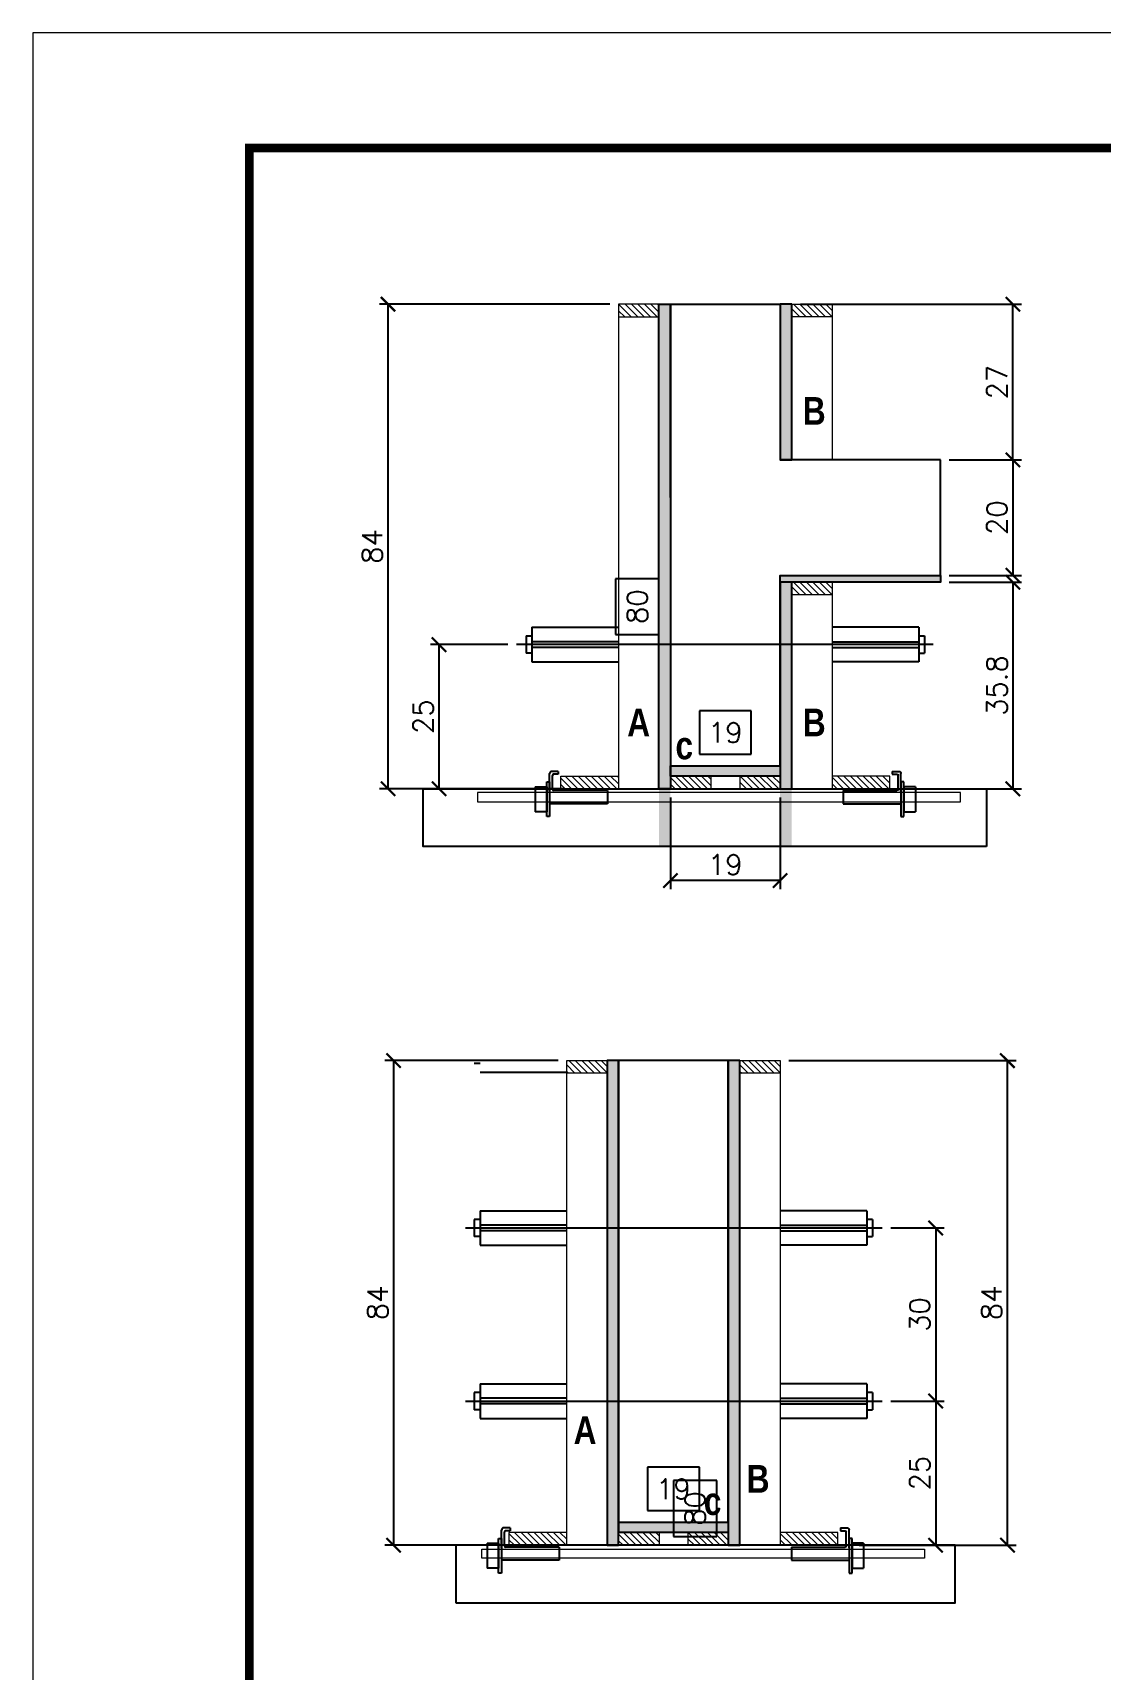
# Model space of a CAD drawing. Extents: x -20960 to -5926, y -2106 to 21915.
# Drawn here: x -12207 to -11837, y 13308 to 13875 of the extents above; entities that cross this region are included whole.
import ezdxf

# ---------------------------------------------------------------- set-up
doc = ezdxf.new("R2010")
doc.units = 0
doc.linetypes.add('DASHED', pattern=[0.75, 0.5, -0.25])
doc.linetypes.add('HIDDEN', pattern=[0.375, 0.25, -0.125])
for name, color, linetype in [('barrote', 251, 'Continuous'), ('COTA', 241, 'Continuous'), ('Cota Seção (2x)', 4, 'Continuous'), ('detalhes', 4, 'Continuous'), ('Painéis', 200, 'Continuous'), ('presilha', 1, 'Continuous'), ('TENSOR', 3, 'Continuous')]:
    doc.layers.add(name, color=color, linetype=linetype)
for name, color, linetype, lineweight in [('CONCRETO', 251, 'Continuous', 25), ('Folhas', 255, 'Continuous', 9), ('Hachura', 251, 'Continuous', 9), ('Madeira', 126, 'Continuous', 18), ('SARRAFO DE PRESSAO', 251, 'DASHED', 9), ('SCO-___-LAJ', 2, 'Continuous', 0)]:
    doc.layers.add(name, color=color, linetype=linetype, lineweight=lineweight)
doc.styles.add('Romans', font='romans.shx')
doc.styles.add('TECNICA', font='techb___.ttf', dxfattribs={"height": 10})
doc.dimstyles.new('Cota Seção (2x)', dxfattribs={"dimtxt": 7, "dimasz": 5, "dimexe": 3, "dimexo": 3, "dimgap": 2, "dimtad": 3, "dimdec": 1, "dimlfac": 0.5, "dimzin": 12, "dimdsep": 46, "dimtxsty": 'Romans', "dimblk": 'ARCHTICK', "dimcen": 0, "dimclrd": 4, "dimclre": 4, "dimclrt": 1, "dimadec": 1, "dimazin": 3, "dimtfac": 1, "dimtdec": 1, "dimtmove": 0, "dimatfit": 3, "dimldrblk": 'OBLIQUE', "dimfxl": 1, "dimtolj": 1, "dimtzin": 12, "dimarcsym": 0})
doc.dimstyles.new('Cota Seção interna', dxfattribs={"dimtxt": 7, "dimasz": 6, "dimexe": 0.18, "dimexo": 2, "dimgap": -4, "dimtad": 3, "dimdec": 1, "dimlfac": 0.5, "dimzin": 12, "dimdsep": 46, "dimtxsty": 'Romans', "dimblk": 'ARCHTICK', "dimcen": 0.09, "dimse1": 1, "dimse2": 1, "dimsd1": 1, "dimsd2": 1, "dimclrd": 180, "dimclre": 5, "dimclrt": 1, "dimadec": 0, "dimazin": 3, "dimtfac": 1, "dimtdec": 1, "dimtofl": 0, "dimtmove": 0, "dimatfit": 3, "dimldrblk": 'ARCHTICK', "dimfxl": 1, "dimtolj": 1, "dimtzin": 0, "dimarcsym": 0})
pattern_1 = [(315, (10961.6368, 5383.6119), (1.12253202, 1.12253202), [])]

# ---------------------------------------------------------------- blocks, each defined once
blk = doc.blocks.new('9999999999')
at = {"layer": 'Folhas'}
blk.add_lwpolyline([(98138.98, 34190.21), (99623.98, 34190.21), (99623.98, 35240.21), (98138.98, 35240.21)], close=True, dxfattribs=at)
at = {"layer": 'Folhas', "color": 30, "const_width": 3}
blk.add_lwpolyline([(98213.98, 34230.21), (99583.98, 34230.21), (99583.98, 35200.21), (98213.98, 35200.21)], close=True, dxfattribs=at)
blk = doc.blocks.new('_ArchTick')
at = {"color": 0, "linetype": 'ByBlock', "const_width": 0.15}
blk.add_lwpolyline([(-0.5, -0.5), (0.5, 0.5)], dxfattribs=at)
blk = doc.blocks.new('*D906')
at = {"layer": 'COTA', "color": 4, "lineweight": -2, "transparency": 16777216}
for p, q in [((-11945, 13519.03), (-11866.28, 13519.03)), ((-11869.28, 13351.03), (-11869.28, 13519.03)), ((-11920.6, 13351.03), (-11866.28, 13351.03))]:
    blk.add_line(p, q, dxfattribs=at)
at = {"layer": 'Defpoints', "color": 0, "transparency": 16777216}
for p in [(-11948, 13519.03), (-11869.28, 13519.03), (-11923.6, 13351.03)]:
    blk.add_point(p, dxfattribs=at)
at = {"layer": 'COTA', "color": 4, "lineweight": -2, "transparency": 16777216, "xscale": 5, "yscale": 5, "zscale": 5}
for p, rotation in [((-11869.28, 13519.03), 90), ((-11869.28, 13351.03), 270)]:
    blk.add_blockref('_ArchTick', p, dxfattribs=dict(at, rotation=rotation))
at = {"layer": 'COTA', "color": 1, "transparency": 16777216, "insert": (-11874.78, 13435.03), "char_height": 7, "attachment_point": 5, "rotation": 90, "style": 'Romans'}
blk.add_mtext('\\A1;84', dxfattribs=at)
blk = doc.blocks.new('_Oblique')
at = {"color": 0, "linetype": 'ByBlock', "lineweight": -2}
blk.add_line((-0.5, -0.5), (0.5, 0.5), dxfattribs=at)
blk = doc.blocks.new('*D907')
at = {"layer": 'Cota Seção (2x)', "color": 180, "lineweight": -2, "transparency": 16777216}
for p, q in [((-11970, 13373.42), (-11985, 13373.42)), ((-11985, 13373.42), (-11985, 13354.08)), ((-11970, 13354.08), (-11970, 13373.42)), ((-11985, 13354.08), (-11970, 13354.08))]:
    blk.add_line(p, q, dxfattribs=at)
at = {"layer": 'Defpoints', "color": 0, "transparency": 16777216}
for p in [(-11966, 13519.03), (-11966, 13519.03), (-11966, 13359.03)]:
    blk.add_point(p, dxfattribs=at)
at = {"layer": 'Cota Seção (2x)', "color": 1, "transparency": 16777216, "insert": (-11977.5, 13363.75), "char_height": 7, "attachment_point": 5, "rotation": 90, "style": 'Romans'}
blk.add_mtext('\\A1;80', dxfattribs=at)
blk = doc.blocks.new('PRESILHA METÁLICA 1')
at = {"layer": 'presilha'}
for p, q in [((7.5, 10.64), (7.5, 19.86)), ((12, 21), (8.64, 21)), ((9, 11.57), (9, 18.93)), ((12, 19.5), (9.57, 19.5)), ((12, 21), (12, 19.5)), ((0, 13), (6, 13)), ((0, 13), (0, 0)), ((6, 15.5), (7.5, 15.5)), ((6, -2.5), (6, 15.5)), ((6, 13), (6, 0)), ((7.5, 15.5), (7.5, -2.5)), ((37.5, 11), (9.57, 11)), ((37.5, 11), (37.5, 4.1)), ((6, 0), (0, 0)), ((37.5, 4.1), (7.5, 4.1)), ((7.5, -2.5), (6, -2.5))]:
    blk.add_line(p, q, dxfattribs=at)
for centre, radius, start, end in [((8.64, 19.86), 1.14, 90, 180), ((9.57, 18.93), 0.57, 90, 180), ((9.57, 11.57), 0.57, 180, 270)]:
    blk.add_arc(centre, radius, start, end, dxfattribs=at)
blk = doc.blocks.new('*D915')
at = {"layer": 'Cota Seção (2x)', "color": 180, "lineweight": -2, "transparency": 16777216}
for p, q in [((-11976, 13378.03), (-11994, 13378.03)), ((-11994, 13378.03), (-11994, 13363.03)), ((-11976, 13363.03), (-11976, 13378.03)), ((-11994, 13363.03), (-11976, 13363.03))]:
    blk.add_line(p, q, dxfattribs=at)
at = {"layer": 'Defpoints', "color": 0, "transparency": 16777216}
for p in [(-11966, 13359.03), (-12004, 13351.03), (-11966, 13351.03)]:
    blk.add_point(p, dxfattribs=at)
at = {"layer": 'Cota Seção (2x)', "color": 1, "transparency": 16777216, "insert": (-11985, 13370.53), "char_height": 7, "attachment_point": 5, "style": 'Romans'}
blk.add_mtext('\\A1;19', dxfattribs=at)
blk = doc.blocks.new('*D916')
at = {"layer": 'COTA', "color": 4, "lineweight": -2, "transparency": 16777216}
for p, q in [((-12025, 13519.03), (-12084.97, 13519.03)), ((-12081.97, 13519.03), (-12081.97, 13351.03)), ((-12025, 13351.03), (-12084.97, 13351.03))]:
    blk.add_line(p, q, dxfattribs=at)
at = {"layer": 'Defpoints', "color": 0, "transparency": 16777216}
for p in [(-12022, 13519.03), (-12081.97, 13351.03), (-12022, 13351.03)]:
    blk.add_point(p, dxfattribs=at)
at = {"layer": 'COTA', "color": 4, "lineweight": -2, "transparency": 16777216, "xscale": 5, "yscale": 5, "zscale": 5}
for p, rotation in [((-12081.97, 13519.03), 90), ((-12081.97, 13351.03), 270)]:
    blk.add_blockref('_ArchTick', p, dxfattribs=dict(at, rotation=rotation))
at = {"layer": 'COTA', "color": 1, "transparency": 16777216, "insert": (-12087.47, 13435.03), "char_height": 7, "attachment_point": 5, "rotation": 90, "style": 'Romans'}
blk.add_mtext('\\A1;84', dxfattribs=at)
blk = doc.blocks.new('*D917')
at = {"layer": 'COTA', "color": 4, "lineweight": -2, "transparency": 16777216}
for p, q in [((-11909.69, 13401), (-11891.14, 13401)), ((-11894.14, 13401), (-11894.14, 13351.03)), ((-11909.69, 13351.03), (-11891.14, 13351.03))]:
    blk.add_line(p, q, dxfattribs=at)
at = {"layer": 'Defpoints', "color": 0, "transparency": 16777216}
for p in [(-11912.69, 13401), (-11912.69, 13351.03), (-11894.14, 13351.03)]:
    blk.add_point(p, dxfattribs=at)
at = {"layer": 'COTA', "color": 4, "lineweight": -2, "transparency": 16777216, "xscale": 5, "yscale": 5, "zscale": 5}
for p, rotation in [((-11894.14, 13401), 90), ((-11894.14, 13351.03), 270)]:
    blk.add_blockref('_ArchTick', p, dxfattribs=dict(at, rotation=rotation))
at = {"layer": 'COTA', "color": 1, "transparency": 16777216, "insert": (-11899.64, 13376.01), "char_height": 7, "attachment_point": 5, "rotation": 90, "style": 'Romans'}
blk.add_mtext('\\A1;25', dxfattribs=at)
blk = doc.blocks.new('*D918')
at = {"layer": 'COTA', "color": 4, "lineweight": -2, "transparency": 16777216}
for p, q in [((-11909.69, 13461), (-11891.14, 13461)), ((-11894.14, 13461), (-11894.14, 13401)), ((-11909.69, 13401), (-11891.14, 13401))]:
    blk.add_line(p, q, dxfattribs=at)
at = {"layer": 'Defpoints', "color": 0, "transparency": 16777216}
for p in [(-11912.69, 13461), (-11912.69, 13401), (-11894.14, 13401)]:
    blk.add_point(p, dxfattribs=at)
at = {"layer": 'COTA', "color": 4, "lineweight": -2, "transparency": 16777216, "xscale": 5, "yscale": 5, "zscale": 5}
for p, rotation in [((-11894.14, 13461), 90), ((-11894.14, 13401), 270)]:
    blk.add_blockref('_ArchTick', p, dxfattribs=dict(at, rotation=rotation))
at = {"layer": 'COTA', "color": 1, "transparency": 16777216, "insert": (-11899.64, 13431), "char_height": 7, "attachment_point": 5, "rotation": 90, "style": 'Romans'}
blk.add_mtext('\\A1;30', dxfattribs=at)
blk = doc.blocks.new('*D875')
at = {"layer": 'COTA', "color": 4, "lineweight": -2, "transparency": 16777216}
for p, q in [((-12007.03, 13781.26), (-12086.9, 13781.26)), ((-12083.9, 13613.26), (-12083.9, 13781.26)), ((-12022.63, 13613.26), (-12086.9, 13613.26))]:
    blk.add_line(p, q, dxfattribs=at)
at = {"layer": 'Defpoints', "color": 0, "transparency": 16777216}
for p in [(-12083.9, 13781.26), (-12004.03, 13781.26), (-12019.63, 13613.26)]:
    blk.add_point(p, dxfattribs=at)
at = {"layer": 'COTA', "color": 4, "lineweight": -2, "transparency": 16777216, "xscale": 5, "yscale": 5, "zscale": 5}
for p, rotation in [((-12083.9, 13781.26), 90), ((-12083.9, 13613.26), 270)]:
    blk.add_blockref('_ArchTick', p, dxfattribs=dict(at, rotation=rotation))
at = {"layer": 'COTA', "color": 1, "transparency": 16777216, "insert": (-12089.4, 13697.26), "char_height": 7, "attachment_point": 5, "rotation": 90, "style": 'Romans'}
blk.add_mtext('\\A1;84', dxfattribs=at)
blk = doc.blocks.new('*D876')
at = {"layer": 'Cota Seção (2x)', "color": 180, "lineweight": -2, "transparency": 16777216}
for p, q in [((-11990.03, 13686.07), (-12005.03, 13686.07)), ((-12005.03, 13686.07), (-12005.03, 13666.74)), ((-11990.03, 13666.74), (-11990.03, 13686.07)), ((-12005.03, 13666.74), (-11990.03, 13666.74))]:
    blk.add_line(p, q, dxfattribs=at)
at = {"layer": 'Defpoints', "color": 0, "transparency": 16777216}
for p in [(-11986.03, 13781.26), (-11986.03, 13781.26), (-11986.03, 13621.26)]:
    blk.add_point(p, dxfattribs=at)
at = {"layer": 'Cota Seção (2x)', "color": 1, "transparency": 16777216, "insert": (-11997.53, 13676.4), "char_height": 7, "attachment_point": 5, "rotation": 90, "style": 'Romans'}
blk.add_mtext('\\A1;80', dxfattribs=at)
blk = doc.blocks.new('*D877')
at = {"layer": 'COTA', "color": 4, "lineweight": -2, "transparency": 16777216}
for p, q in [((-11889.43, 13727.26), (-11864.37, 13727.26)), ((-11867.37, 13727.26), (-11867.37, 13687.26)), ((-11889.43, 13687.26), (-11864.37, 13687.26))]:
    blk.add_line(p, q, dxfattribs=at)
at = {"layer": 'Defpoints', "color": 0, "transparency": 16777216}
for p in [(-11892.43, 13727.26), (-11892.43, 13687.26), (-11867.37, 13687.26)]:
    blk.add_point(p, dxfattribs=at)
at = {"layer": 'COTA', "color": 4, "lineweight": -2, "transparency": 16777216, "xscale": 5, "yscale": 5, "zscale": 5}
for p, rotation in [((-11867.37, 13727.26), 90), ((-11867.37, 13687.26), 270)]:
    blk.add_blockref('_ArchTick', p, dxfattribs=dict(at, rotation=rotation))
at = {"layer": 'COTA', "color": 1, "transparency": 16777216, "insert": (-11872.87, 13707.26), "char_height": 7, "attachment_point": 5, "rotation": 90, "style": 'Romans'}
blk.add_mtext('\\A1;20', dxfattribs=at)
blk = doc.blocks.new('*D878')
at = {"layer": 'COTA', "color": 4, "lineweight": -2, "transparency": 16777216}
for p, q in [((-11889.43, 13684.86), (-11864.37, 13684.86)), ((-11867.37, 13684.86), (-11867.37, 13613.26)), ((-11911.43, 13613.26), (-11864.37, 13613.26))]:
    blk.add_line(p, q, dxfattribs=at)
at = {"layer": 'Defpoints', "color": 0, "transparency": 16777216}
for p in [(-11892.43, 13684.86), (-11914.43, 13613.26), (-11867.37, 13613.26)]:
    blk.add_point(p, dxfattribs=at)
at = {"layer": 'COTA', "color": 4, "lineweight": -2, "transparency": 16777216, "xscale": 5, "yscale": 5, "zscale": 5}
for p, rotation in [((-11867.37, 13684.86), 90), ((-11867.37, 13613.26), 270)]:
    blk.add_blockref('_ArchTick', p, dxfattribs=dict(at, rotation=rotation))
at = {"layer": 'COTA', "color": 1, "transparency": 16777216, "insert": (-11872.87, 13649.06), "char_height": 7, "attachment_point": 5, "rotation": 90, "style": 'Romans'}
blk.add_mtext('\\A1;35.8', dxfattribs=at)
blk = doc.blocks.new('*D879')
at = {"layer": 'COTA', "color": 4, "lineweight": -2, "transparency": 16777216}
for p, q in [((-11986.03, 13610.26), (-11986.03, 13578.43)), ((-11948.03, 13610.26), (-11948.03, 13578.43)), ((-11948.03, 13581.43), (-11986.03, 13581.43))]:
    blk.add_line(p, q, dxfattribs=at)
at = {"layer": 'Defpoints', "color": 0, "transparency": 16777216}
for p in [(-11986.03, 13613.26), (-11948.03, 13613.26), (-11986.03, 13581.43)]:
    blk.add_point(p, dxfattribs=at)
at = {"layer": 'COTA', "color": 4, "lineweight": -2, "transparency": 16777216, "xscale": 5, "yscale": 5, "zscale": 5, "rotation": 180}
blk.add_blockref('_ArchTick', (-11986.03, 13581.43), dxfattribs=at)
at = {"layer": 'COTA', "color": 4, "lineweight": -2, "transparency": 16777216, "xscale": 5, "yscale": 5, "zscale": 5}
blk.add_blockref('_ArchTick', (-11948.03, 13581.43), dxfattribs=at)
at = {"layer": 'COTA', "color": 1, "transparency": 16777216, "insert": (-11967.03, 13586.93), "char_height": 7, "attachment_point": 5, "style": 'Romans'}
blk.add_mtext('\\A1;19', dxfattribs=at)
blk = doc.blocks.new('*D922')
at = {"layer": 'COTA', "color": 4, "lineweight": -2, "transparency": 16777216}
for p, q in [((-12042.33, 13663.26), (-12069.23, 13663.26)), ((-12066.23, 13613.26), (-12066.23, 13663.26)), ((-12027.03, 13613.26), (-12069.23, 13613.26))]:
    blk.add_line(p, q, dxfattribs=at)
at = {"layer": 'Defpoints', "color": 0, "transparency": 16777216}
for p in [(-12066.23, 13663.26), (-12039.33, 13663.26), (-12024.03, 13613.26)]:
    blk.add_point(p, dxfattribs=at)
at = {"layer": 'COTA', "color": 4, "lineweight": -2, "transparency": 16777216, "xscale": 5, "yscale": 5, "zscale": 5}
for p, rotation in [((-12066.23, 13663.26), 90), ((-12066.23, 13613.26), 270)]:
    blk.add_blockref('_ArchTick', p, dxfattribs=dict(at, rotation=rotation))
at = {"layer": 'COTA', "color": 1, "transparency": 16777216, "insert": (-12071.73, 13638.26), "char_height": 7, "attachment_point": 5, "rotation": 90, "style": 'Romans'}
blk.add_mtext('\\A1;25', dxfattribs=at)
blk = doc.blocks.new('*D923')
at = {"layer": 'COTA', "color": 4, "lineweight": -2, "transparency": 16777216}
for p, q in [((-11941.03, 13781.26), (-11864.37, 13781.26)), ((-11867.37, 13727.26), (-11867.37, 13781.26)), ((-11889.43, 13727.26), (-11864.37, 13727.26))]:
    blk.add_line(p, q, dxfattribs=at)
at = {"layer": 'Defpoints', "color": 0, "transparency": 16777216}
for p in [(-11944.03, 13781.26), (-11867.37, 13781.26), (-11892.43, 13727.26)]:
    blk.add_point(p, dxfattribs=at)
at = {"layer": 'COTA', "color": 4, "lineweight": -2, "transparency": 16777216, "xscale": 5, "yscale": 5, "zscale": 5}
for p, rotation in [((-11867.37, 13781.26), 90), ((-11867.37, 13727.26), 270)]:
    blk.add_blockref('_ArchTick', p, dxfattribs=dict(at, rotation=rotation))
at = {"layer": 'COTA', "color": 1, "transparency": 16777216, "insert": (-11872.87, 13754.26), "char_height": 7, "attachment_point": 5, "rotation": 90, "style": 'Romans'}
blk.add_mtext('\\A1;27', dxfattribs=at)
blk = doc.blocks.new('*D924')
at = {"layer": 'Cota Seção (2x)', "color": 180, "lineweight": -2, "transparency": 16777216}
for p, q in [((-11958.03, 13640.26), (-11976.03, 13640.26)), ((-11976.03, 13640.26), (-11976.03, 13625.26)), ((-11958.03, 13625.26), (-11958.03, 13640.26)), ((-11976.03, 13625.26), (-11958.03, 13625.26))]:
    blk.add_line(p, q, dxfattribs=at)
at = {"layer": 'Defpoints', "color": 0, "transparency": 16777216}
for p in [(-11986.03, 13621.26), (-11948.03, 13621.26), (-11948.03, 13621.26)]:
    blk.add_point(p, dxfattribs=at)
at = {"layer": 'Cota Seção (2x)', "color": 1, "transparency": 16777216, "insert": (-11967.03, 13632.76), "char_height": 7, "attachment_point": 5, "style": 'Romans'}
blk.add_mtext('\\A1;19', dxfattribs=at)

msp = doc.modelspace()

# ---------------------------------------------------------------- hatches: boundary and pattern name
at = {"layer": 'Hachura'}
h = msp.add_hatch(dxfattribs=at)
h.set_pattern_fill('ANSI31', color=256, scale=0.5, angle=270, style=0)
h.set_pattern_definition([(315, (10961.6368, 5473.6119), (1.12253202, 1.12253202), [])])
h.paths.add_polyline_path([(-11990.03, 13776.86), (-11990.03, 13781.26), (-12004.03, 13781.26), (-12004.03, 13776.86)])
h = msp.add_hatch(color=256, dxfattribs=at)
h.dxf.hatch_style = 1
h.paths.add_polyline_path([(-11990.03, 13781.26), (-11986.03, 13781.26), (-11986.03, 13593.26), (-11990.03, 13593.26)])
h = msp.add_hatch(color=256, dxfattribs=at)
h.dxf.hatch_style = 1
h.paths.add_polyline_path([(-11948.03, 13727.26), (-11944.03, 13727.26), (-11944.03, 13781.26), (-11948.03, 13781.26)])
h.paths.add_polyline_path([(-11944.03, 13687.26), (-11948.03, 13687.26), (-11948.03, 13637.26), (-11944.03, 13637.26)])
h = msp.add_hatch(dxfattribs=at)
h.set_pattern_fill('ANSI31', color=256, scale=0.5, angle=270, style=0)
h.set_pattern_definition([(315, (10961.6368, 5473.6119), (1.12253202, 1.12253202), [])])
h.paths.add_polyline_path([(-11944.03, 13776.86), (-11944.03, 13781.26), (-11930.03, 13781.26), (-11930.03, 13776.86)])
h = msp.add_hatch(color=256, dxfattribs=at)
h.dxf.hatch_style = 1
h.paths.add_polyline_path([(-11948.03, 13684.86), (-11948.03, 13687.26), (-11892.43, 13687.26), (-11892.43, 13684.86)])
h = msp.add_hatch(dxfattribs=at)
h.set_pattern_fill('ANSI31', color=256, scale=0.5, angle=270, style=0)
h.set_pattern_definition([(315, (10961.6368, 5377.2119), (1.12253202, 1.12253202), [])])
h.paths.add_polyline_path([(-11944.03, 13680.46), (-11944.03, 13684.86), (-11930.03, 13684.86), (-11930.03, 13680.46)])
h = msp.add_hatch(color=256, dxfattribs=at)
h.dxf.hatch_style = 1
h.paths.add_polyline_path([(-11944.03, 13678.86), (-11948.03, 13678.86), (-11948.03, 13593.26), (-11944.03, 13593.26)])
h = msp.add_hatch(color=256, dxfattribs=at)
h.dxf.hatch_style = 1
h.paths.add_polyline_path([(-11986.03, 13617.66), (-11986.03, 13621.26), (-11948.03, 13621.26), (-11948.03, 13617.66)])
h = msp.add_hatch(dxfattribs=at)
h.set_pattern_fill('ANSI31', color=256, scale=0.5, angle=270, style=0)
h.set_pattern_definition(pattern_1)
h.paths.add_polyline_path([(-12024.03, 13613.26), (-12024.03, 13617.66), (-12004.03, 13617.66), (-12004.03, 13613.26)])
h = msp.add_hatch(dxfattribs=at)
h.set_pattern_fill('ANSI31', color=256, scale=0.5, angle=270, style=0)
h.set_pattern_definition(pattern_1)
h.paths.add_polyline_path([(-11986.03, 13613.26), (-11986.03, 13617.66), (-11972.03, 13617.66), (-11972.03, 13613.26)])
h = msp.add_hatch(dxfattribs=at)
h.set_pattern_fill('ANSI31', color=256, scale=0.5, angle=270, style=0)
h.set_pattern_definition(pattern_1)
h.paths.add_polyline_path([(-11948.03, 13613.26), (-11948.03, 13617.66), (-11962.03, 13617.66), (-11962.03, 13613.26)])
h = msp.add_hatch(dxfattribs=at)
h.set_pattern_fill('ANSI31', color=256, scale=0.5, angle=270, style=0)
h.set_pattern_definition([(315, (10961.6368, 5383.6119), (1.12253202, 1.12253202), [])])
h.paths.add_polyline_path([(-11910.03, 13613.26), (-11910.03, 13617.66), (-11930.03, 13617.66), (-11930.03, 13613.26)])
h = msp.add_hatch(dxfattribs=at)
h.set_pattern_fill('ANSI31', color=256, scale=0.5, angle=270, style=0)
h.set_pattern_definition([(315, (10868.0633, 5211.3853), (1.12253202, 1.12253202), [])])
h.paths.add_polyline_path([(-12022, 13514.63), (-12022, 13519.03), (-12008, 13519.03), (-12008, 13514.63)])
h = msp.add_hatch(color=256, dxfattribs=at)
h.dxf.hatch_style = 1
h.paths.add_polyline_path([(-12004, 13519.03), (-12008, 13519.03), (-12008, 13351.03), (-12004, 13351.03)])
h = msp.add_hatch(color=256, dxfattribs=at)
h.dxf.hatch_style = 1
h.paths.add_polyline_path([(-11962, 13519.03), (-11966, 13519.03), (-11966, 13351.03), (-11962, 13351.03)])
h = msp.add_hatch(dxfattribs=at)
h.set_pattern_fill('ANSI31', color=256, scale=0.5, angle=270, style=0)
h.set_pattern_definition([(315, (10928.0633, 5211.3853), (1.12253202, 1.12253202), [])])
h.paths.add_polyline_path([(-11962, 13514.63), (-11962, 13519.03), (-11948, 13519.03), (-11948, 13514.63)])
h = msp.add_hatch(color=256, dxfattribs=at)
h.dxf.hatch_style = 1
h.paths.add_polyline_path([(-12004, 13355.43), (-12004, 13359.03), (-11966, 13359.03), (-11966, 13355.43)])
h = msp.add_hatch(dxfattribs=at)
h.set_pattern_fill('ANSI31', color=256, scale=0.5, angle=270, style=0)
h.set_pattern_definition([(315, (10834.0633, 5121.3853), (1.12253202, 1.12253202), [])])
h.paths.add_polyline_path([(-12022, 13351.03), (-12022, 13355.43), (-12042, 13355.43), (-12042, 13351.03)])
h = msp.add_hatch(dxfattribs=at)
h.set_pattern_fill('ANSI31', color=256, scale=0.5, angle=270, style=0)
h.set_pattern_definition([(315, (10936.8654, 5121.3853), (1.12253202, 1.12253202), [])])
h.paths.add_polyline_path([(-12004, 13351.03), (-12004, 13355.43), (-11990, 13355.43), (-11990, 13351.03)])
h = msp.add_hatch(dxfattribs=at)
h.set_pattern_fill('ANSI31', color=256, scale=0.5, angle=270, style=0)
h.set_pattern_definition([(315, (10936.8633, 5121.3853), (1.12253202, 1.12253202), [])])
h.paths.add_polyline_path([(-11966, 13351.03), (-11966, 13355.43), (-11980, 13355.43), (-11980, 13351.03)])
h = msp.add_hatch(dxfattribs=at)
h.set_pattern_fill('ANSI31', color=256, scale=0.5, angle=270, style=0)
h.set_pattern_definition([(315, (10928.0633, 5121.3853), (1.12253202, 1.12253202), [])])
h.paths.add_polyline_path([(-11928, 13351.03), (-11928, 13355.43), (-11948, 13355.43), (-11948, 13351.03)])

# ---------------------------------------------------------------- linework, layer by layer
at = {"ltscale": 3}
for p, q in [((-12036.03, 13666.26), (-12036.03, 13660.26)), ((-12036.03, 13666.26), (-12034.03, 13666.26)), ((-12034.03, 13669.26), (-12034.03, 13657.26)), ((-12034.03, 13669.26), (-12004.03, 13669.26)), ((-12004.03, 13664.26), (-12034.03, 13664.26)), ((-11900.03, 13669.26), (-11930.03, 13669.26)), ((-11930.03, 13664.26), (-11900.03, 13664.26)), ((-11900.03, 13669.26), (-11900.03, 13657.26)), ((-11900.03, 13666.26), (-11898.03, 13666.26)), ((-11898.03, 13666.26), (-11898.03, 13660.26)), ((-12034.03, 13660.26), (-12036.03, 13660.26)), ((-12004.03, 13662.26), (-12034.03, 13662.26)), ((-11930.03, 13662.26), (-11900.03, 13662.26)), ((-11900.03, 13660.26), (-11898.03, 13660.26)), ((-12034.03, 13657.26), (-12004.03, 13657.26)), ((-11900.03, 13657.26), (-11930.03, 13657.26)), ((-12052, 13518), (-12054, 13518)), ((-12052, 13515), (-12022, 13515)), ((-12052, 13467), (-12052, 13455)), ((-12052, 13467), (-12022, 13467)), ((-11918, 13467), (-11948, 13467)), ((-11918, 13467), (-11918, 13455)), ((-12054, 13464), (-12054, 13458)), ((-12052, 13464), (-12054, 13464)), ((-12022, 13462), (-12052, 13462)), ((-12022, 13460), (-12052, 13460)), ((-11948, 13462), (-11918, 13462)), ((-11948, 13460), (-11918, 13460)), ((-11916, 13464), (-11918, 13464)), ((-11916, 13464), (-11916, 13458)), ((-12052, 13458), (-12054, 13458)), ((-12052, 13455), (-12022, 13455)), ((-11918, 13455), (-11948, 13455)), ((-11918, 13458), (-11916, 13458)), ((-12054, 13404), (-12054, 13398)), ((-12052, 13404), (-12054, 13404)), ((-12052, 13407), (-12052, 13395)), ((-12052, 13407), (-12022, 13407)), ((-11918, 13407), (-11948, 13407)), ((-11918, 13407), (-11918, 13395)), ((-11916, 13404), (-11918, 13404)), ((-11916, 13404), (-11916, 13398)), ((-12052, 13398), (-12054, 13398)), ((-12022, 13402), (-12052, 13402)), ((-12022, 13400), (-12052, 13400)), ((-11948, 13402), (-11918, 13402)), ((-11948, 13400), (-11918, 13400)), ((-11918, 13398), (-11916, 13398)), ((-12052, 13395), (-12022, 13395)), ((-11918, 13395), (-11948, 13395))]:
    msp.add_line(p, q, dxfattribs=at)
at = {"layer": 'barrote'}
for points in [[(-11876.58, 13593.26), (-12071.76, 13593.26), (-12071.76, 13613.26), (-11876.58, 13613.26)], [(-12060.36, 13331.03), (-11887.39, 13331.03), (-11887.39, 13351.03), (-12060.36, 13351.03)]]:
    msp.add_lwpolyline(points, close=True, dxfattribs=at)
at = {"layer": 'CONCRETO'}
for p, q in [((-11986.03, 13714.26), (-11986.03, 13781.26)), ((-11986.03, 13781.26), (-11986.03, 13781.26)), ((-11986.03, 13781.26), (-11986.03, 13621.26)), ((-11986.03, 13781.26), (-11948.03, 13781.26)), ((-11892.43, 13727.26), (-11948.03, 13727.26)), ((-11892.43, 13687.26), (-11892.43, 13727.26)), ((-11948.03, 13621.26), (-11948.03, 13687.26)), ((-11948.03, 13687.26), (-11892.43, 13687.26)), ((-11986.03, 13621.26), (-11948.03, 13621.26)), ((-11966, 13519.03), (-12004, 13519.03)), ((-12004, 13519.03), (-12004, 13355.43)), ((-11966, 13519.03), (-11966, 13519.03)), ((-11966, 13359.03), (-11966, 13519.03)), ((-12004, 13355.43), (-12004, 13359.03)), ((-12004, 13359.03), (-11966, 13359.03)), ((-12004, 13355.43), (-12004, 13355.43))]:
    msp.add_line(p, q, dxfattribs=at)
at = {"layer": 'Madeira'}
for points in [[(-11990.03, 13776.86), (-11990.03, 13781.26), (-12004.03, 13781.26), (-12004.03, 13776.86)], [(-11990.03, 13781.26), (-12004.03, 13781.26), (-12004.03, 13613.26), (-11990.03, 13613.26)], [(-11944.03, 13776.86), (-11944.03, 13781.26), (-11930.03, 13781.26), (-11930.03, 13776.86)], [(-11944.03, 13781.26), (-11930.03, 13781.26), (-11930.03, 13727.26), (-11944.03, 13727.26)], [(-11944.03, 13680.46), (-11944.03, 13684.86), (-11930.03, 13684.86), (-11930.03, 13680.46)], [(-11944.03, 13684.86), (-11930.03, 13684.86), (-11930.03, 13613.26), (-11944.03, 13613.26)], [(-12024.03, 13613.26), (-12024.03, 13617.66), (-12004.03, 13617.66), (-12004.03, 13613.26)], [(-11986.03, 13613.26), (-11986.03, 13617.66), (-11972.03, 13617.66), (-11972.03, 13613.26)], [(-11948.03, 13613.26), (-11948.03, 13617.66), (-11962.03, 13617.66), (-11962.03, 13613.26)], [(-11910.03, 13613.26), (-11910.03, 13617.66), (-11930.03, 13617.66), (-11930.03, 13613.26)], [(-12022, 13514.63), (-12022, 13519.03), (-12008, 13519.03), (-12008, 13514.63)], [(-12022, 13519.03), (-12008, 13519.03), (-12008, 13351.03), (-12022, 13351.03)], [(-11962, 13514.63), (-11962, 13519.03), (-11948, 13519.03), (-11948, 13514.63)], [(-11962, 13519.03), (-11948, 13519.03), (-11948, 13351.03), (-11962, 13351.03)], [(-12022, 13351.03), (-12022, 13355.43), (-12042, 13355.43), (-12042, 13351.03)], [(-12004, 13351.03), (-12004, 13355.43), (-11990, 13355.43), (-11990, 13351.03)], [(-11966, 13351.03), (-11966, 13355.43), (-11980, 13355.43), (-11980, 13351.03)], [(-11928, 13351.03), (-11928, 13355.43), (-11948, 13355.43), (-11948, 13351.03)]]:
    msp.add_lwpolyline(points, close=True, dxfattribs=at)
at = {"layer": 'Painéis'}
for points in [[(-11990.03, 13781.26), (-11986.03, 13781.26), (-11986.03, 13613.26), (-11990.03, 13613.26)], [(-11944.03, 13781.26), (-11948.03, 13781.26), (-11948.03, 13727.26), (-11944.03, 13727.26)], [(-11948.03, 13684.86), (-11948.03, 13687.26), (-11892.43, 13687.26), (-11892.43, 13684.86)], [(-11944.03, 13684.86), (-11948.03, 13684.86), (-11948.03, 13613.26), (-11944.03, 13613.26)], [(-11986.03, 13617.66), (-11986.03, 13621.26), (-11948.03, 13621.26), (-11948.03, 13617.66)], [(-12004, 13519.03), (-12008, 13519.03), (-12008, 13351.03), (-12004, 13351.03)], [(-11962, 13519.03), (-11966, 13519.03), (-11966, 13351.03), (-11962, 13351.03)], [(-12004, 13355.43), (-12004, 13359.03), (-11966, 13359.03), (-11966, 13355.43)]]:
    msp.add_lwpolyline(points, close=True, dxfattribs=at)
at = {"layer": 'SCO-___-LAJ', "color": 1}
for points in [[(-11885.58, 13611.92), (-12052.88, 13611.92), (-12052.88, 13608.72), (-11885.58, 13608.72)], [(-12051.36, 13349.7), (-11898.05, 13349.7), (-11898.05, 13346.5), (-12051.36, 13346.5)]]:
    msp.add_lwpolyline(points, close=True, dxfattribs=at)
at = {"layer": 'TENSOR', "linetype": 'HIDDEN', "ltscale": 0.5}
for p, q in [((-11895.03, 13663.26), (-12039.33, 13663.26)), ((-12057, 13461), (-11912.69, 13461)), ((-12057, 13401), (-11912.69, 13401))]:
    msp.add_line(p, q, dxfattribs=at)

# ---------------------------------------------------------------- block references
at = {"layer": 'presilha', "yscale": 0.6666666666666666, "zscale": 0.6666666666666666}
for p, xscale in [((-12032.9, 13605.29), 0.6666666666666666), ((-11901.16, 13605.29), -0.6666666666666666), ((-12049.57, 13343.06), 0.6666666666666666), ((-11919.13, 13343.06), -0.6666666666666666)]:
    msp.add_blockref('PRESILHA METÁLICA 1', p, dxfattribs=dict(at, xscale=xscale))
at = {"layer": 'SARRAFO DE PRESSAO', "color": 6, "linetype": 'ByBlock'}
msp.add_blockref('9999999999', (-110345.98, -21364.84), dxfattribs=at)

# ---------------------------------------------------------------- texts
at = {"layer": 'detalhes', "style": 'TECNICA'}
for s, p in [('B', (-11940.2, 13739.46)), ('A', (-12001.03, 13631.45)), ('B', (-11940.2, 13631.46)), ('c', (-11984.3, 13623.49)), ('A', (-12019.6, 13386.06)), ('B', (-11959.64, 13369.22)), ('c', (-11974.48, 13361.52))]:
    msp.add_text(s, height=9.6, dxfattribs=at).set_placement(p)

# ---------------------------------------------------------------- dimensions: what is measured, and where the dimension line sits
at = {"layer": 'COTA'}
dim = msp.add_linear_dim(base=(-12083.9, 13781.26), p1=(-12019.63, 13613.26), p2=(-12004.03, 13781.26), angle=90, dimstyle='Cota Seção (2x)', dxfattribs=at)
dim.commit()
dim.dimension.update_dxf_attribs({"geometry": '*D875', "text_midpoint": (-12083.9, 13697.26), "dimtype": 160})
for base, p1, p2, angle, picture, middle in [((-11867.37, 13781.26), (-11892.43, 13727.26), (-11944.03, 13781.26), 90, '*D923', (-11872.87, 13754.26)), ((-11867.37, 13687.26), (-11892.43, 13727.26), (-11892.43, 13687.26), 90, '*D877', (-11872.87, 13707.26)), ((-11867.37, 13613.26), (-11892.43, 13684.86), (-11914.43, 13613.26), 90, '*D878', (-11872.87, 13649.06)), ((-12066.23, 13663.26), (-12024.03, 13613.26), (-12039.33, 13663.26), 90, '*D922', (-12071.73, 13638.26)), ((-11986.03, 13581.43), (-11948.03, 13613.26), (-11986.03, 13613.26), 180, '*D879', (-11967.03, 13586.93)), ((-12081.97, 13351.03), (-12022, 13519.03), (-12022, 13351.03), 90, '*D916', (-12087.47, 13435.03)), ((-11869.28, 13519.03), (-11923.6, 13351.03), (-11948, 13519.03), 90, '*D906', (-11874.78, 13435.03)), ((-11894.14, 13401), (-11912.69, 13461), (-11912.69, 13401), 90, '*D918', (-11899.64, 13431)), ((-11894.14, 13351.03), (-11912.69, 13401), (-11912.69, 13351.03), 90, '*D917', (-11899.64, 13376.01))]:
    dim = msp.add_linear_dim(base=base, p1=p1, p2=p2, angle=angle, dimstyle='Cota Seção (2x)', dxfattribs=at)
    dim.commit()
    dim.dimension.update_dxf_attribs({"geometry": picture, "text_midpoint": middle})
at = {"layer": 'Cota Seção (2x)'}
for base, p1, p2, picture, middle in [((-11986.03, 13781.26), (-11986.03, 13621.26), (-11986.03, 13781.26), '*D876', (-11986.03, 13676.4)), ((-11966, 13519.03), (-11966, 13359.03), (-11966, 13519.03), '*D907', (-11966, 13363.75))]:
    dim = msp.add_linear_dim(base=base, p1=p1, p2=p2, angle=90, dimstyle='Cota Seção interna', dxfattribs=at)
    dim.commit()
    dim.dimension.update_dxf_attribs({"geometry": picture, "text_midpoint": middle, "dimtype": 160})
for base, p1, p2, picture, middle in [((-11948.03, 13621.26), (-11986.03, 13621.26), (-11948.03, 13621.26), '*D924', (-11967.03, 13621.26)), ((-11966, 13359.03), (-12004, 13351.03), (-11966, 13351.03), '*D915', (-11985, 13359.03))]:
    dim = msp.add_linear_dim(base=base, p1=p1, p2=p2, dimstyle='Cota Seção interna', dxfattribs=at)
    dim.commit()
    dim.dimension.update_dxf_attribs({"geometry": picture, "text_midpoint": middle, "dimtype": 160})

doc.saveas('drawing.dxf')
